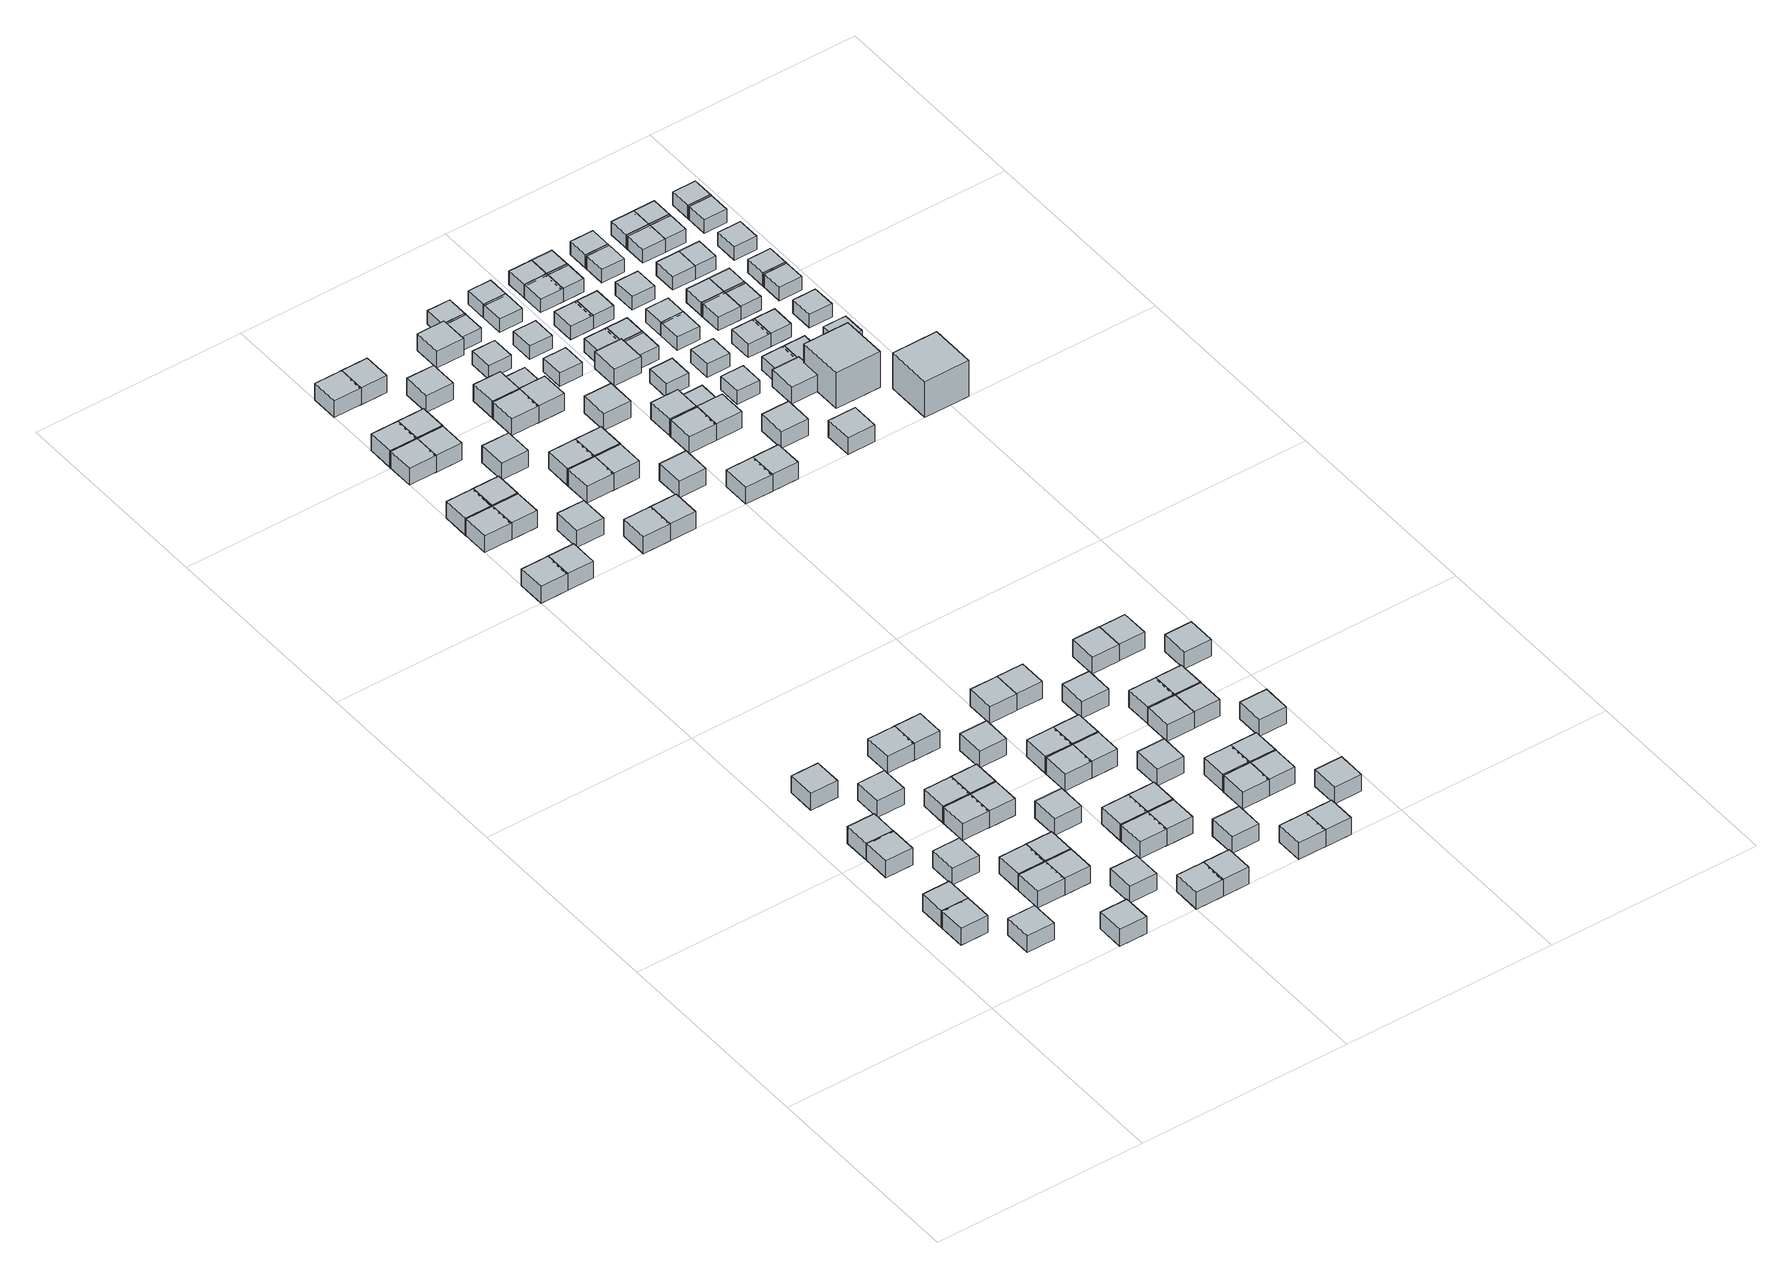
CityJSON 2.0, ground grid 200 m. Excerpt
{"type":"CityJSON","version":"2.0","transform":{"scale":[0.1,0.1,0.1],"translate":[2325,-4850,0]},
"CityObjects":{
"object1":{"type":"GenericCityObject","geometry":[{"type":"Solid","lod":"1","boundaries":[[[[0,1,2,3]],[[4,5,1,0]],[[5,6,2,1]],[[6,7,3,2]],[[7,4,0,3]],[[7,6,5,4]]]]}]},
"object2":{"type":"GenericCityObject","geometry":[{"type":"Solid","lod":"1","boundaries":[[[[8,9,10,11]],[[12,13,9,8]],[[13,14,10,9]],[[14,15,11,10]],[[15,12,8,11]],[[15,14,13,12]]]]}]},
"object3":{"type":"GenericCityObject","geometry":[{"type":"Solid","lod":"1","boundaries":[[[[16,17,18,19]],[[20,21,17,16]],[[21,22,18,17]],[[22,23,19,18]],[[23,20,16,19]],[[23,22,21,20]]]]}]},
"object4":{"type":"GenericCityObject","geometry":[{"type":"Solid","lod":"1","boundaries":[[[[24,25,26,27]],[[28,29,25,24]],[[29,30,26,25]],[[30,31,27,26]],[[31,28,24,27]],[[31,30,29,28]]]]}]},
"object5":{"type":"GenericCityObject","geometry":[{"type":"Solid","lod":"1","boundaries":[[[[32,33,34,35]],[[36,37,33,32]],[[37,38,34,33]],[[38,39,35,34]],[[39,36,32,35]],[[39,38,37,36]]]]}]},
"object6":{"type":"GenericCityObject","geometry":[{"type":"Solid","lod":"1","boundaries":[[[[40,41,42,43]],[[44,45,41,40]],[[45,46,42,41]],[[46,47,43,42]],[[47,44,40,43]],[[47,46,45,44]]]]}]},
"object7":{"type":"GenericCityObject","geometry":[{"type":"Solid","lod":"1","boundaries":[[[[48,49,50,51]],[[52,53,49,48]],[[53,54,50,49]],[[54,55,51,50]],[[55,52,48,51]],[[55,54,53,52]]]]}]},
"object8":{"type":"GenericCityObject","geometry":[{"type":"Solid","lod":"1","boundaries":[[[[56,57,58,59]],[[60,61,57,56]],[[61,62,58,57]],[[62,63,59,58]],[[63,60,56,59]],[[63,62,61,60]]]]}]},
"object9":{"type":"GenericCityObject","geometry":[{"type":"Solid","lod":"1","boundaries":[[[[64,65,66,67]],[[68,69,65,64]],[[69,70,66,65]],[[70,71,67,66]],[[71,68,64,67]],[[71,70,69,68]]]]}]},
"object10":{"type":"GenericCityObject","geometry":[{"type":"Solid","lod":"1","boundaries":[[[[72,73,74,75]],[[76,77,73,72]],[[77,78,74,73]],[[78,79,75,74]],[[79,76,72,75]],[[79,78,77,76]]]]}]},
"object11":{"type":"GenericCityObject","geometry":[{"type":"Solid","lod":"1","boundaries":[[[[80,81,82,83]],[[84,85,81,80]],[[85,86,82,81]],[[86,87,83,82]],[[87,84,80,83]],[[87,86,85,84]]]]}]},
"object12":{"type":"GenericCityObject","geometry":[{"type":"Solid","lod":"1","boundaries":[[[[88,89,90,91]],[[92,93,89,88]],[[93,94,90,89]],[[94,95,91,90]],[[95,92,88,91]],[[95,94,93,92]]]]}]},
"object13":{"type":"GenericCityObject","geometry":[{"type":"Solid","lod":"1","boundaries":[[[[96,97,98,99]],[[100,101,97,96]],[[101,102,98,97]],[[102,103,99,98]],[[103,100,96,99]],[[103,102,101,100]]]]}]},
"object14":{"type":"GenericCityObject","geometry":[{"type":"Solid","lod":"1","boundaries":[[[[104,105,106,107]],[[108,109,105,104]],[[109,110,106,105]],[[110,111,107,106]],[[111,108,104,107]],[[111,110,109,108]]]]}]},
"object15":{"type":"GenericCityObject","geometry":[{"type":"Solid","lod":"1","boundaries":[[[[112,113,114,115]],[[116,117,113,112]],[[117,118,114,113]],[[118,119,115,114]],[[119,116,112,115]],[[119,118,117,116]]]]}]},
"object16":{"type":"GenericCityObject","geometry":[{"type":"Solid","lod":"1","boundaries":[[[[120,121,122,123]],[[124,125,121,120]],[[125,126,122,121]],[[126,127,123,122]],[[127,124,120,123]],[[127,126,125,124]]]]}]},
"object17":{"type":"GenericCityObject","geometry":[{"type":"Solid","lod":"1","boundaries":[[[[128,129,130,131]],[[132,133,129,128]],[[133,134,130,129]],[[134,135,131,130]],[[135,132,128,131]],[[135,134,133,132]]]]}]},
"object18":{"type":"GenericCityObject","geometry":[{"type":"Solid","lod":"1","boundaries":[[[[136,137,138,139]],[[140,141,137,136]],[[141,142,138,137]],[[142,143,139,138]],[[143,140,136,139]],[[143,142,141,140]]]]}]},
"object19":{"type":"GenericCityObject","geometry":[{"type":"Solid","lod":"1","boundaries":[[[[144,145,146,147]],[[148,149,145,144]],[[149,150,146,145]],[[150,151,147,146]],[[151,148,144,147]],[[151,150,149,148]]]]}]},
"object20":{"type":"GenericCityObject","geometry":[{"type":"Solid","lod":"1","boundaries":[[[[152,153,154,155]],[[156,157,153,152]],[[157,158,154,153]],[[158,159,155,154]],[[159,156,152,155]],[[159,158,157,156]]]]}]},
"object21":{"type":"GenericCityObject","geometry":[{"type":"Solid","lod":"1","boundaries":[[[[160,161,162,163]],[[164,165,161,160]],[[165,166,162,161]],[[166,167,163,162]],[[167,164,160,163]],[[167,166,165,164]]]]}]},
"object22":{"type":"GenericCityObject","geometry":[{"type":"Solid","lod":"1","boundaries":[[[[168,169,170,171]],[[172,173,169,168]],[[173,174,170,169]],[[174,175,171,170]],[[175,172,168,171]],[[175,174,173,172]]]]}]},
"object23":{"type":"GenericCityObject","geometry":[{"type":"Solid","lod":"1","boundaries":[[[[176,177,178,179]],[[180,181,177,176]],[[181,182,178,177]],[[182,183,179,178]],[[183,180,176,179]],[[183,182,181,180]]]]}]},
"object24":{"type":"GenericCityObject","geometry":[{"type":"Solid","lod":"1","boundaries":[[[[184,185,186,187]],[[188,189,185,184]],[[189,190,186,185]],[[190,191,187,186]],[[191,188,184,187]],[[191,190,189,188]]]]}]},
"object25":{"type":"GenericCityObject","geometry":[{"type":"Solid","lod":"1","boundaries":[[[[192,193,194,195]],[[196,197,193,192]],[[197,198,194,193]],[[198,199,195,194]],[[199,196,192,195]],[[199,198,197,196]]]]}]},
"object26":{"type":"GenericCityObject","geometry":[{"type":"Solid","lod":"1","boundaries":[[[[200,201,202,203]],[[204,205,201,200]],[[205,206,202,201]],[[206,207,203,202]],[[207,204,200,203]],[[207,206,205,204]]]]}]},
"object27":{"type":"GenericCityObject","geometry":[{"type":"Solid","lod":"1","boundaries":[[[[208,209,210,211]],[[212,213,209,208]],[[213,214,210,209]],[[214,215,211,210]],[[215,212,208,211]],[[215,214,213,212]]]]}]},
"object28":{"type":"GenericCityObject","geometry":[{"type":"Solid","lod":"1","boundaries":[[[[216,217,218,219]],[[220,221,217,216]],[[221,222,218,217]],[[222,223,219,218]],[[223,220,216,219]],[[223,222,221,220]]]]}]},
"object29":{"type":"GenericCityObject","geometry":[{"type":"Solid","lod":"1","boundaries":[[[[224,225,226,227]],[[228,229,225,224]],[[229,230,226,225]],[[230,231,227,226]],[[231,228,224,227]],[[231,230,229,228]]]]}]},
"object30":{"type":"GenericCityObject","geometry":[{"type":"Solid","lod":"1","boundaries":[[[[232,233,234,235]],[[236,237,233,232]],[[237,238,234,233]],[[238,239,235,234]],[[239,236,232,235]],[[239,238,237,236]]]]}]},
"object31":{"type":"GenericCityObject","geometry":[{"type":"Solid","lod":"1","boundaries":[[[[240,241,242,243]],[[244,245,241,240]],[[245,246,242,241]],[[246,247,243,242]],[[247,244,240,243]],[[247,246,245,244]]]]}]},
"object32":{"type":"GenericCityObject","geometry":[{"type":"Solid","lod":"1","boundaries":[[[[248,249,250,251]],[[252,253,249,248]],[[253,254,250,249]],[[254,255,251,250]],[[255,252,248,251]],[[255,254,253,252]]]]}]},
"object33":{"type":"GenericCityObject","geometry":[{"type":"Solid","lod":"1","boundaries":[[[[256,257,258,259]],[[260,261,257,256]],[[261,262,258,257]],[[262,263,259,258]],[[263,260,256,259]],[[263,262,261,260]]]]}]},
"object34":{"type":"GenericCityObject","geometry":[{"type":"Solid","lod":"1","boundaries":[[[[264,265,266,267]],[[268,269,265,264]],[[269,270,266,265]],[[270,271,267,266]],[[271,268,264,267]],[[271,270,269,268]]]]}]},
"object35":{"type":"GenericCityObject","geometry":[{"type":"Solid","lod":"1","boundaries":[[[[272,273,274,275]],[[276,277,273,272]],[[277,278,274,273]],[[278,279,275,274]],[[279,276,272,275]],[[279,278,277,276]]]]}]},
"object36":{"type":"GenericCityObject","geometry":[{"type":"Solid","lod":"1","boundaries":[[[[280,281,282,283]],[[284,285,281,280]],[[285,286,282,281]],[[286,287,283,282]],[[287,284,280,283]],[[287,286,285,284]]]]}]},
"object37":{"type":"GenericCityObject","geometry":[{"type":"Solid","lod":"1","boundaries":[[[[288,289,290,291]],[[292,293,289,288]],[[293,294,290,289]],[[294,295,291,290]],[[295,292,288,291]],[[295,294,293,292]]]]}]},
"object38":{"type":"GenericCityObject","geometry":[{"type":"Solid","lod":"1","boundaries":[[[[296,297,298,299]],[[300,301,297,296]],[[301,302,298,297]],[[302,303,299,298]],[[303,300,296,299]],[[303,302,301,300]]]]}]},
"object39":{"type":"GenericCityObject","geometry":[{"type":"Solid","lod":"1","boundaries":[[[[304,305,306,307]],[[308,309,305,304]],[[309,310,306,305]],[[310,311,307,306]],[[311,308,304,307]],[[311,310,309,308]]]]}]},
"object40":{"type":"GenericCityObject","geometry":[{"type":"Solid","lod":"1","boundaries":[[[[312,313,314,315]],[[316,317,313,312]],[[317,318,314,313]],[[318,319,315,314]],[[319,316,312,315]],[[319,318,317,316]]]]}]},
"object41":{"type":"GenericCityObject","geometry":[{"type":"Solid","lod":"1","boundaries":[[[[320,321,322,323]],[[324,325,321,320]],[[325,326,322,321]],[[326,327,323,322]],[[327,324,320,323]],[[327,326,325,324]]]]}]},
"object42":{"type":"GenericCityObject","geometry":[{"type":"Solid","lod":"1","boundaries":[[[[328,329,330,331]],[[332,333,329,328]],[[333,334,330,329]],[[334,335,331,330]],[[335,332,328,331]],[[335,334,333,332]]]]}]},
"object43":{"type":"GenericCityObject","geometry":[{"type":"Solid","lod":"1","boundaries":[[[[336,337,338,339]],[[340,341,337,336]],[[341,342,338,337]],[[342,343,339,338]],[[343,340,336,339]],[[343,342,341,340]]]]}]},
"object44":{"type":"GenericCityObject","geometry":[{"type":"Solid","lod":"1","boundaries":[[[[344,345,346,347]],[[348,349,345,344]],[[349,350,346,345]],[[350,351,347,346]],[[351,348,344,347]],[[351,350,349,348]]]]}]},
"object45":{"type":"GenericCityObject","geometry":[{"type":"Solid","lod":"1","boundaries":[[[[352,353,354,355]],[[356,357,353,352]],[[357,358,354,353]],[[358,359,355,354]],[[359,356,352,355]],[[359,358,357,356]]]]}]},
"object46":{"type":"GenericCityObject","geometry":[{"type":"Solid","lod":"1","boundaries":[[[[360,361,362,363]],[[364,365,361,360]],[[365,366,362,361]],[[366,367,363,362]],[[367,364,360,363]],[[367,366,365,364]]]]}]},
"object47":{"type":"GenericCityObject","geometry":[{"type":"Solid","lod":"1","boundaries":[[[[368,369,370,371]],[[372,373,369,368]],[[373,374,370,369]],[[374,375,371,370]],[[375,372,368,371]],[[375,374,373,372]]]]}]},
"object48":{"type":"GenericCityObject","geometry":[{"type":"Solid","lod":"1","boundaries":[[[[376,377,378,379]],[[380,381,377,376]],[[381,382,378,377]],[[382,383,379,378]],[[383,380,376,379]],[[383,382,381,380]]]]}]},
"object49":{"type":"GenericCityObject","geometry":[{"type":"Solid","lod":"1","boundaries":[[[[384,385,386,387]],[[388,389,385,384]],[[389,390,386,385]],[[390,391,387,386]],[[391,388,384,387]],[[391,390,389,388]]]]}]},
"object50":{"type":"GenericCityObject","geometry":[{"type":"Solid","lod":"1","boundaries":[[[[392,393,394,395]],[[396,397,393,392]],[[397,398,394,393]],[[398,399,395,394]],[[399,396,392,395]],[[399,398,397,396]]]]}]},
"object51":{"type":"GenericCityObject","geometry":[{"type":"Solid","lod":"1","boundaries":[[[[400,401,402,403]],[[404,405,401,400]],[[405,406,402,401]],[[406,407,403,402]],[[407,404,400,403]],[[407,406,405,404]]]]}]},
"object52":{"type":"GenericCityObject","geometry":[{"type":"Solid","lod":"1","boundaries":[[[[408,409,410,411]],[[412,413,409,408]],[[413,414,410,409]],[[414,415,411,410]],[[415,412,408,411]],[[415,414,413,412]]]]}]},
"object53":{"type":"GenericCityObject","geometry":[{"type":"Solid","lod":"1","boundaries":[[[[416,417,418,419]],[[420,421,417,416]],[[421,422,418,417]],[[422,423,419,418]],[[423,420,416,419]],[[423,422,421,420]]]]}]},
"object54":{"type":"GenericCityObject","geometry":[{"type":"Solid","lod":"1","boundaries":[[[[424,425,426,427]],[[428,429,425,424]],[[429,430,426,425]],[[430,431,427,426]],[[431,428,424,427]],[[431,430,429,428]]]]}]},
"object55":{"type":"GenericCityObject","geometry":[{"type":"Solid","lod":"1","boundaries":[[[[432,433,434,435]],[[436,437,433,432]],[[437,438,434,433]],[[438,439,435,434]],[[439,436,432,435]],[[439,438,437,436]]]]}]},
"object56":{"type":"GenericCityObject","geometry":[{"type":"Solid","lod":"1","boundaries":[[[[440,441,442,443]],[[444,445,441,440]],[[445,446,442,441]],[[446,447,443,442]],[[447,444,440,443]],[[447,446,445,444]]]]}]},
"object57":{"type":"GenericCityObject","geometry":[{"type":"Solid","lod":"1","boundaries":[[[[448,449,450,451]],[[452,453,449,448]],[[453,454,450,449]],[[454,455,451,450]],[[455,452,448,451]],[[455,454,453,452]]]]}]},
"object58":{"type":"GenericCityObject","geometry":[{"type":"Solid","lod":"1","boundaries":[[[[456,457,458,459]],[[460,461,457,456]],[[461,462,458,457]],[[462,463,459,458]],[[463,460,456,459]],[[463,462,461,460]]]]}]},
"object59":{"type":"GenericCityObject","geometry":[{"type":"Solid","lod":"1","boundaries":[[[[464,465,466,467]],[[468,469,465,464]],[[469,470,466,465]],[[470,471,467,466]],[[471,468,464,467]],[[471,470,469,468]]]]}]},
"object60":{"type":"GenericCityObject","geometry":[{"type":"Solid","lod":"1","boundaries":[[[[472,473,474,475]],[[476,477,473,472]],[[477,478,474,473]],[[478,479,475,474]],[[479,476,472,475]],[[479,478,477,476]]]]}]},
"object61":{"type":"GenericCityObject","geometry":[{"type":"Solid","lod":"1","boundaries":[[[[480,481,482,483]],[[484,485,481,480]],[[485,486,482,481]],[[486,487,483,482]],[[487,484,480,483]],[[487,486,485,484]]]]}]},
"object62":{"type":"GenericCityObject","geometry":[{"type":"Solid","lod":"1","boundaries":[[[[488,489,490,491]],[[492,493,489,488]],[[493,494,490,489]],[[494,495,491,490]],[[495,492,488,491]],[[495,494,493,492]]]]}]},
"object63":{"type":"GenericCityObject","geometry":[{"type":"Solid","lod":"1","boundaries":[[[[496,497,498,499]],[[500,501,497,496]],[[501,502,498,497]],[[502,503,499,498]],[[503,500,496,499]],[[503,502,501,500]]]]}]},
"object64":{"type":"GenericCityObject","geometry":[{"type":"Solid","lod":"1","boundaries":[[[[504,505,506,507]],[[508,509,505,504]],[[509,510,506,505]],[[510,511,507,506]],[[511,508,504,507]],[[511,510,509,508]]]]}]},
"object65":{"type":"GenericCityObject","geometry":[{"type":"Solid","lod":"1","boundaries":[[[[512,513,514,515]],[[516,517,513,512]],[[517,518,514,513]],[[518,519,515,514]],[[519,516,512,515]],[[519,518,517,516]]]]}]},
"object66":{"type":"GenericCityObject","geometry":[{"type":"Solid","lod":"1","boundaries":[[[[520,521,522,523]],[[524,525,521,520]],[[525,526,522,521]],[[526,527,523,522]],[[527,524,520,523]],[[527,526,525,524]]]]}]},
"object67":{"type":"GenericCityObject","geometry":[{"type":"Solid","lod":"1","boundaries":[[[[528,529,530,531]],[[532,533,529,528]],[[533,534,530,529]],[[534,535,531,530]],[[535,532,528,531]],[[535,534,533,532]]]]}]},
"object68":{"type":"GenericCityObject","geometry":[{"type":"Solid","lod":"1","boundaries":[[[[536,537,538,539]],[[540,541,537,536]],[[541,542,538,537]],[[542,543,539,538]],[[543,540,536,539]],[[543,542,541,540]]]]}]},
"object69":{"type":"GenericCityObject","geometry":[{"type":"Solid","lod":"1","boundaries":[[[[544,545,546,547]],[[548,549,545,544]],[[549,550,546,545]],[[550,551,547,546]],[[551,548,544,547]],[[551,550,549,548]]]]}]},
"object70":{"type":"GenericCityObject","geometry":[{"type":"Solid","lod":"1","boundaries":[[[[552,553,554,555]],[[556,557,553,552]],[[557,558,554,553]],[[558,559,555,554]],[[559,556,552,555]],[[559,558,557,556]]]]}]},
"object71":{"type":"GenericCityObject","geometry":[{"type":"Solid","lod":"1","boundaries":[[[[560,561,562,563]],[[564,565,561,560]],[[565,566,562,561]],[[566,567,563,562]],[[567,564,560,563]],[[567,566,565,564]]]]}]},
"object72":{"type":"GenericCityObject","geometry":[{"type":"Solid","lod":"1","boundaries":[[[[568,569,570,571]],[[572,573,569,568]],[[573,574,570,569]],[[574,575,571,570]],[[575,572,568,571]],[[575,574,573,572]]]]}]},
"object73":{"type":"GenericCityObject","geometry":[{"type":"Solid","lod":"1","boundaries":[[[[576,577,578,579]],[[580,581,577,576]],[[581,582,578,577]],[[582,583,579,578]],[[583,580,576,579]],[[583,582,581,580]]]]}]},
"object74":{"type":"GenericCityObject","geometry":[{"type":"Solid","lod":"1","boundaries":[[[[584,585,586,587]],[[588,589,585,584]],[[589,590,586,585]],[[590,591,587,586]],[[591,588,584,587]],[[591,590,589,588]]]]}]},
"object75":{"type":"GenericCityObject","geometry":[{"type":"Solid","lod":"1","boundaries":[[[[592,593,594,595]],[[596,597,593,592]],[[597,598,594,593]],[[598,599,595,594]],[[599,596,592,595]],[[599,598,597,596]]]]}]},
"object76":{"type":"GenericCityObject","geometry":[{"type":"Solid","lod":"1","boundaries":[[[[600,601,602,603]],[[604,605,601,600]],[[605,606,602,601]],[[606,607,603,602]],[[607,604,600,603]],[[607,606,605,604]]]]}]},
"object77":{"type":"GenericCityObject","geometry":[{"type":"Solid","lod":"1","boundaries":[[[[608,609,610,611]],[[612,613,609,608]],[[613,614,610,609]],[[614,615,611,610]],[[615,612,608,611]],[[615,614,613,612]]]]}]},
"object78":{"type":"GenericCityObject","geometry":[{"type":"Solid","lod":"1","boundaries":[[[[616,617,618,619]],[[620,621,617,616]],[[621,622,618,617]],[[622,623,619,618]],[[623,620,616,619]],[[623,622,621,620]]]]}]},
"object79":{"type":"GenericCityObject","geometry":[{"type":"Solid","lod":"1","boundaries":[[[[624,625,626,627]],[[628,629,625,624]],[[629,630,626,625]],[[630,631,627,626]],[[631,628,624,627]],[[631,630,629,628]]]]}]},
"object80":{"type":"GenericCityObject","geometry":[{"type":"Solid","lod":"1","boundaries":[[[[632,633,634,635]],[[636,637,633,632]],[[637,638,634,633]],[[638,639,635,634]],[[639,636,632,635]],[[639,638,637,636]]]]}]},
"object81":{"type":"GenericCityObject","geometry":[{"type":"Solid","lod":"1","boundaries":[[[[640,641,642,643]],[[644,645,641,640]],[[645,646,642,641]],[[646,647,643,642]],[[647,644,640,643]],[[647,646,645,644]]]]}]},
"object82":{"type":"GenericCityObject","geometry":[{"type":"Solid","lod":"1","boundaries":[[[[648,649,650,651]],[[652,653,649,648]],[[653,654,650,649]],[[654,655,651,650]],[[655,652,648,651]],[[655,654,653,652]]]]}]},
"object83":{"type":"GenericCityObject","geometry":[{"type":"Solid","lod":"1","boundaries":[[[[656,657,658,659]],[[660,661,657,656]],[[661,662,658,657]],[[662,663,659,658]],[[663,660,656,659]],[[663,662,661,660]]]]}]},
"object84":{"type":"GenericCityObject","geometry":[{"type":"Solid","lod":"1","boundaries":[[[[664,665,666,667]],[[668,669,665,664]],[[669,670,666,665]],[[670,671,667,666]],[[671,668,664,667]],[[671,670,669,668]]]]}]},
"object85":{"type":"GenericCityObject","geometry":[{"type":"Solid","lod":"1","boundaries":[[[[672,673,674,675]],[[676,677,673,672]],[[677,678,674,673]],[[678,679,675,674]],[[679,676,672,675]],[[679,678,677,676]]]]}]},
"object86":{"type":"GenericCityObject","geometry":[{"type":"Solid","lod":"1","boundaries":[[[[680,681,682,683]],[[684,685,681,680]],[[685,686,682,681]],[[686,687,683,682]],[[687,684,680,683]],[[687,686,685,684]]]]}]},
"object87":{"type":"GenericCityObject","geometry":[{"type":"Solid","lod":"1","boundaries":[[[[688,689,690,691]],[[692,693,689,688]],[[693,694,690,689]],[[694,695,691,690]],[[695,692,688,691]],[[695,694,693,692]]]]}]},
"object88":{"type":"GenericCityObject","geometry":[{"type":"Solid","lod":"1","boundaries":[[[[696,697,698,699]],[[700,701,697,696]],[[701,702,698,697]],[[702,703,699,698]],[[703,700,696,699]],[[703,702,701,700]]]]}]},
"object89":{"type":"GenericCityObject","geometry":[{"type":"Solid","lod":"1","boundaries":[[[[704,705,706,707]],[[708,709,705,704]],[[709,710,706,705]],[[710,711,707,706]],[[711,708,704,707]],[[711,710,709,708]]]]}]},
"object90":{"type":"GenericCityObject","geometry":[{"type":"Solid","lod":"1","boundaries":[[[[712,713,714,715]],[[716,717,713,712]],[[717,718,714,713]],[[718,719,715,714]],[[719,716,712,715]],[[719,718,717,716]]]]}]},
"object91":{"type":"GenericCityObject","geometry":[{"type":"Solid","lod":"1","boundaries":[[[[720,721,722,723]],[[724,725,721,720]],[[725,726,722,721]],[[726,727,723,722]],[[727,724,720,723]],[[727,726,725,724]]]]}]},
"object92":{"type":"GenericCityObject","geometry":[{"type":"Solid","lod":"1","boundaries":[[[[728,729,730,731]],[[732,733,729,728]],[[733,734,730,729]],[[734,735,731,730]],[[735,732,728,731]],[[735,734,733,732]]]]}]},
"object93":{"type":"GenericCityObject","geometry":[{"type":"Solid","lod":"1","boundaries":[[[[736,737,738,739]],[[740,741,737,736]],[[741,742,738,737]],[[742,743,739,738]],[[743,740,736,739]],[[743,742,741,740]]]]}]},
"object94":{"type":"GenericCityObject","geometry":[{"type":"Solid","lod":"1","boundaries":[[[[744,745,746,747]],[[748,749,745,744]],[[749,750,746,745]],[[750,751,747,746]],[[751,748,744,747]],[[751,750,749,748]]]]}]},
"object95":{"type":"GenericCityObject","geometry":[{"type":"Solid","lod":"1","boundaries":[[[[752,753,754,755]],[[756,757,753,752]],[[757,758,754,753]],[[758,759,755,754]],[[759,756,752,755]],[[759,758,757,756]]]]}]},
"object96":{"type":"GenericCityObject","geometry":[{"type":"Solid","lod":"1","boundaries":[[[[760,761,762,763]],[[764,765,761,760]],[[765,766,762,761]],[[766,767,763,762]],[[767,764,760,763]],[[767,766,765,764]]]]}]},
"object97":{"type":"GenericCityObject","geometry":[{"type":"Solid","lod":"1","boundaries":[[[[768,769,770,771]],[[772,773,769,768]],[[773,774,770,769]],[[774,775,771,770]],[[775,772,768,771]],[[775,774,773,772]]]]}]},
"object98":{"type":"GenericCityObject","geometry":[{"type":"Solid","lod":"1","boundaries":[[[[776,777,778,779]],[[780,781,777,776]],[[781,782,778,777]],[[782,783,779,778]],[[783,780,776,779]],[[783,782,781,780]]]]}]},
"object99":{"type":"GenericCityObject","geometry":[{"type":"Solid","lod":"1","boundaries":[[[[784,785,786,787]],[[788,789,785,784]],[[789,790,786,785]],[[790,791,787,786]],[[791,788,784,787]],[[791,790,789,788]]]]}]},
"object100":{"type":"GenericCityObject","geometry":[{"type":"Solid","lod":"1","boundaries":[[[[792,793,794,795]],[[796,797,793,792]],[[797,798,794,793]],[[798,799,795,794]],[[799,796,792,795]],[[799,798,797,796]]]]}]},
"object101":{"type":"GenericCityObject","geometry":[{"type":"Solid","lod":"1","boundaries":[[[[800,801,802,803]],[[804,805,801,800]],[[805,806,802,801]],[[806,807,803,802]],[[807,804,800,803]],[[807,806,805,804]]]]}]},
"object102":{"type":"GenericCityObject","geometry":[{"type":"Solid","lod":"1","boundaries":[[[[808,809,810,811]],[[812,813,809,808]],[[813,814,810,809]],[[814,815,811,810]],[[815,812,808,811]],[[815,814,813,812]]]]}]},
"object103":{"type":"GenericCityObject","geometry":[{"type":"Solid","lod":"1","boundaries":[[[[816,817,818,819]],[[820,821,817,816]],[[821,822,818,817]],[[822,823,819,818]],[[823,820,816,819]],[[823,822,821,820]]]]}]},
"object104":{"type":"GenericCityObject","geometry":[{"type":"Solid","lod":"1","boundaries":[[[[824,825,826,827]],[[828,829,825,824]],[[829,830,826,825]],[[830,831,827,826]],[[831,828,824,827]],[[831,830,829,828]]]]}]},
"object105":{"type":"GenericCityObject","geometry":[{"type":"Solid","lod":"1","boundaries":[[[[832,833,834,835]],[[836,837,833,832]],[[837,838,834,833]],[[838,839,835,834]],[[839,836,832,835]],[[839,838,837,836]]]]}]},
"object106":{"type":"GenericCityObject","geometry":[{"type":"Solid","lod":"1","boundaries":[[[[840,841,842,843]],[[844,845,841,840]],[[845,846,842,841]],[[846,847,843,842]],[[847,844,840,843]],[[847,846,845,844]]]]}]},
"object107":{"type":"GenericCityObject","geometry":[{"type":"Solid","lod":"1","boundaries":[[[[848,849,850,851]],[[852,853,849,848]],[[853,854,850,849]],[[854,855,851,850]],[[855,852,848,851]],[[855,854,853,852]]]]}]},
"object108":{"type":"GenericCityObject","geometry":[{"type":"Solid","lod":"1","boundaries":[[[[856,857,858,859]],[[860,861,857,856]],[[861,862,858,857]],[[862,863,859,858]],[[863,860,856,859]],[[863,862,861,860]]]]}]},
"object109":{"type":"GenericCityObject","geometry":[{"type":"Solid","lod":"1","boundaries":[[[[864,865,866,867]],[[868,869,865,864]],[[869,870,866,865]],[[870,871,867,866]],[[871,868,864,867]],[[871,870,869,868]]]]}]},
"object110":{"type":"GenericCityObject","geometry":[{"type":"Solid","lod":"1","boundaries":[[[[872,873,874,875]],[[876,877,873,872]],[[877,878,874,873]],[[878,879,875,874]],[[879,876,872,875]],[[879,878,877,876]]]]}]},
"object111":{"type":"GenericCityObject","geometry":[{"type":"Solid","lod":"1","boundaries":[[[[880,881,882,883]],[[884,885,881,880]],[[885,886,882,881]],[[886,887,883,882]],[[887,884,880,883]],[[887,886,885,884]]]]}]},
"object112":{"type":"GenericCityObject","geometry":[{"type":"Solid","lod":"1","boundaries":[[[[888,889,890,891]],[[892,893,889,888]],[[893,894,890,889]],[[894,895,891,890]],[[895,892,888,891]],[[895,894,893,892]]]]}]},
"object113":{"type":"GenericCityObject","geometry":[{"type":"Solid","lod":"1","boundaries":[[[[896,897,898,899]],[[900,901,897,896]],[[901,902,898,897]],[[902,903,899,898]],[[903,900,896,899]],[[903,902,901,900]]]]}]},
"object114":{"type":"GenericCityObject","geometry":[{"type":"Solid","lod":"1","boundaries":[[[[904,905,906,907]],[[908,909,905,904]],[[909,910,906,905]],[[910,911,907,906]],[[911,908,904,907]],[[911,910,909,908]]]]}]},
"object115":{"type":"GenericCityObject","geometry":[{"type":"Solid","lod":"1","boundaries":[[[[912,913,914,915]],[[916,917,913,912]],[[917,918,914,913]],[[918,919,915,914]],[[919,916,912,915]],[[919,918,917,916]]]]}]},
"object116":{"type":"GenericCityObject","geometry":[{"type":"Solid","lod":"1","boundaries":[[[[920,921,922,923]],[[924,925,921,920]],[[925,926,922,921]],[[926,927,923,922]],[[927,924,920,923]],[[927,926,925,924]]]]}]},
"object117":{"type":"GenericCityObject","geometry":[{"type":"Solid","lod":"1","boundaries":[[[[928,929,930,931]],[[932,933,929,928]],[[933,934,930,929]],[[934,935,931,930]],[[935,932,928,931]],[[935,934,933,932]]]]}]},
"object118":{"type":"GenericCityObject","geometry":[{"type":"Solid","lod":"1","boundaries":[[[[936,937,938,939]],[[940,941,937,936]],[[941,942,938,937]],[[942,943,939,938]],[[943,940,936,939]],[[943,942,941,940]]]]}]},
"object119":{"type":"GenericCityObject","geometry":[{"type":"Solid","lod":"1","boundaries":[[[[944,945,946,947]],[[948,949,945,944]],[[949,950,946,945]],[[950,951,947,946]],[[951,948,944,947]],[[951,950,949,948]]]]}]},
"object120":{"type":"GenericCityObject","geometry":[{"type":"Solid","lod":"1","boundaries":[[[[952,953,954,955]],[[956,957,953,952]],[[957,958,954,953]],[[958,959,955,954]],[[959,956,952,955]],[[959,958,957,956]]]]}]},
"object121":{"type":"GenericCityObject","geometry":[{"type":"Solid","lod":"1","boundaries":[[[[960,961,962,963]],[[964,965,961,960]],[[965,966,962,961]],[[966,967,963,962]],[[967,964,960,963]],[[967,966,965,964]]]]}]},
"object122":{"type":"GenericCityObject","geometry":[{"type":"Solid","lod":"1","boundaries":[[[[968,969,970,971]],[[972,973,969,968]],[[973,974,970,969]],[[974,975,971,970]],[[975,972,968,971]],[[975,974,973,972]]]]}]},
"object123":{"type":"GenericCityObject","geometry":[{"type":"Solid","lod":"1","boundaries":[[[[976,977,978,979]],[[980,981,977,976]],[[981,982,978,977]],[[982,983,979,978]],[[983,980,976,979]],[[983,982,981,980]]]]}]},
"object124":{"type":"GenericCityObject","geometry":[{"type":"Solid","lod":"1","boundaries":[[[[984,985,986,987]],[[988,989,985,984]],[[989,990,986,985]],[[990,991,987,986]],[[991,988,984,987]],[[991,990,989,988]]]]}]},
"object125":{"type":"GenericCityObject","geometry":[{"type":"Solid","lod":"1","boundaries":[[[[992,993,994,995]],[[996,997,993,992]],[[997,998,994,993]],[[998,999,995,994]],[[999,996,992,995]],[[999,998,997,996]]]]}]},
"object126":{"type":"GenericCityObject","geometry":[{"type":"Solid","lod":"1","boundaries":[[[[1000,1001,1002,1003]],[[1004,1005,1001,1000]],[[1005,1006,1002,1001]],[[1006,1007,1003,1002]],[[1007,1004,1000,1003]],[[1007,1006,1005,1004]]]]}]},
"object127":{"type":"GenericCityObject","geometry":[{"type":"Solid","lod":"1","boundaries":[[[[1008,1009,1010,1011]],[[1012,1013,1009,1008]],[[1013,1014,1010,1009]],[[1014,1015,1011,1010]],[[1015,1012,1008,1011]],[[1015,1014,1013,1012]]]]}]},
"object128":{"type":"GenericCityObject","geometry":[{"type":"Solid","lod":"1","boundaries":[[[[1016,1017,1018,1019]],[[1020,1021,1017,1016]],[[1021,1022,1018,1017]],[[1022,1023,1019,1018]],[[1023,1020,1016,1019]],[[1023,1022,1021,1020]]]]}]},
"object129":{"type":"GenericCityObject","geometry":[{"type":"Solid","lod":"1","boundaries":[[[[1024,1025,1026,1027]],[[1028,1029,1025,1024]],[[1029,1030,1026,1025]],[[1030,1031,1027,1026]],[[1031,1028,1024,1027]],[[1031,1030,1029,1028]]]]}]},
"object130":{"type":"GenericCityObject","geometry":[{"type":"Solid","lod":"1","boundaries":[[[[1032,1033,1034,1035]],[[1036,1037,1033,1032]],[[1037,1038,1034,1033]],[[1038,1039,1035,1034]],[[1039,1036,1032,1035]],[[1039,1038,1037,1036]]]]}]},
"object131":{"type":"GenericCityObject","geometry":[{"type":"Solid","lod":"1","boundaries":[[[[1040,1041,1042,1043]],[[1044,1045,1041,1040]],[[1045,1046,1042,1041]],[[1046,1047,1043,1042]],[[1047,1044,1040,1043]],[[1047,1046,1045,1044]]]]}]},
"object132":{"type":"GenericCityObject","geometry":[{"type":"Solid","lod":"1","boundaries":[[[[1048,1049,1050,1051]],[[1052,1053,1049,1048]],[[1053,1054,1050,1049]],[[1054,1055,1051,1050]],[[1055,1052,1048,1051]],[[1055,1054,1053,1052]]]]}]},
"object133":{"type":"GenericCityObject","geometry":[{"type":"Solid","lod":"1","boundaries":[[[[1056,1057,1058,1059]],[[1060,1061,1057,1056]],[[1061,1062,1058,1057]],[[1062,1063,1059,1058]],[[1063,1060,1056,1059]],[[1063,1062,1061,1060]]]]}]},
"object134":{"type":"GenericCityObject","geometry":[{"type":"Solid","lod":"1","boundaries":[[[[1064,1065,1066,1067]],[[1068,1069,1065,1064]],[[1069,1070,1066,1065]],[[1070,1071,1067,1066]],[[1071,1068,1064,1067]],[[1071,1070,1069,1068]]]]}]},
"object135":{"type":"GenericCityObject","geometry":[{"type":"Solid","lod":"1","boundaries":[[[[1072,1073,1074,1075]],[[1076,1077,1073,1072]],[[1077,1078,1074,1073]],[[1078,1079,1075,1074]],[[1079,1076,1072,1075]],[[1079,1078,1077,1076]]]]}]},
"object136":{"type":"GenericCityObject","geometry":[{"type":"Solid","lod":"1","boundaries":[[[[1080,1081,1082,1083]],[[1084,1085,1081,1080]],[[1085,1086,1082,1081]],[[1086,1087,1083,1082]],[[1087,1084,1080,1083]],[[1087,1086,1085,1084]]]]}]},
"object137":{"type":"GenericCityObject","geometry":[{"type":"Solid","lod":"1","boundaries":[[[[1088,1089,1090,1091]],[[1092,1093,1089,1088]],[[1093,1094,1090,1089]],[[1094,1095,1091,1090]],[[1095,1092,1088,1091]],[[1095,1094,1093,1092]]]]}]}
},
"vertices":[
[250,750,0],[512,750,0],[512,1012,0],[250,1012,0],[250,750,175],[512,750,175],[512,1012,175],[250,1012,175],
[250,1000,0],[512,1000,0],[512,1262,0],[250,1262,0],[250,1000,175],[512,1000,175],[512,1262,175],[250,1262,175],
[620,370,0],[882,370,0],[882,632,0],[620,632,0],[620,370,175],[882,370,175],[882,632,175],[620,632,175],
[250,1750,0],[512,1750,0],[512,2012,0],[250,2012,0],[250,1750,175],[512,1750,175],[512,2012,175],[250,2012,175],
[250,2000,0],[512,2000,0],[512,2262,0],[250,2262,0],[250,2000,175],[512,2000,175],[512,2262,175],[250,2262,175],
[620,1370,0],[882,1370,0],[882,1632,0],[620,1632,0],[620,1370,175],[882,1370,175],[882,1632,175],[620,1632,175],
[250,2750,0],[512,2750,0],[512,3012,0],[250,3012,0],[250,2750,175],[512,2750,175],[512,3012,175],[250,3012,175],
[1000,750,0],[1262,750,0],[1262,1012,0],[1000,1012,0],[1000,750,175],[1262,750,175],[1262,1012,175],[1000,1012,175],
[1250,0,0],[1512,0,0],[1512,262,0],[1250,262,0],[1250,0,175],[1512,0,175],[1512,262,175],[1250,262,175],
[1000,1000,0],[1262,1000,0],[1262,1262,0],[1000,1262,0],[1000,1000,175],[1262,1000,175],[1262,1262,175],[1000,1262,175],
[620,2370,0],[882,2370,0],[882,2632,0],[620,2632,0],[620,2370,175],[882,2370,175],[882,2632,175],[620,2632,175],
[1250,750,0],[1512,750,0],[1512,1012,0],[1250,1012,0],[1250,750,175],[1512,750,175],[1512,1012,175],[1250,1012,175],
[1000,1750,0],[1262,1750,0],[1262,2012,0],[1000,2012,0],[1000,1750,175],[1262,1750,175],[1262,2012,175],[1000,2012,175],
[1250,1000,0],[1512,1000,0],[1512,1262,0],[1250,1262,0],[1250,1000,175],[1512,1000,175],[1512,1262,175],[1250,1262,175],
[1000,2000,0],[1262,2000,0],[1262,2262,0],[1000,2262,0],[1000,2000,175],[1262,2000,175],[1262,2262,175],[1000,2262,175],
[1620,370,0],[1882,370,0],[1882,632,0],[1620,632,0],[1620,370,175],[1882,370,175],[1882,632,175],[1620,632,175],
[1250,1750,0],[1512,1750,0],[1512,2012,0],[1250,2012,0],[1250,1750,175],[1512,1750,175],[1512,2012,175],[1250,2012,175],
[0,6000,0],[262,6000,0],[262,6262,0],[0,6262,0],[0,6000,175],[262,6000,175],[262,6262,175],[0,6262,175],
[1000,2750,0],[1262,2750,0],[1262,3012,0],[1000,3012,0],[1000,2750,175],[1262,2750,175],[1262,3012,175],[1000,3012,175],
[1250,2000,0],[1512,2000,0],[1512,2262,0],[1250,2262,0],[1250,2000,175],[1512,2000,175],[1512,2262,175],[1250,2262,175],
[2000,0,0],[2262,0,0],[2262,262,0],[2000,262,0],[2000,0,175],[2262,0,175],[2262,262,175],[2000,262,175],
[0,6750,0],[262,6750,0],[262,7012,0],[0,7012,0],[0,6750,175],[262,6750,175],[262,7012,175],[0,7012,175],
[1620,1370,0],[1882,1370,0],[1882,1632,0],[1620,1632,0],[1620,1370,175],[1882,1370,175],[1882,1632,175],[1620,1632,175],
[250,6000,0],[512,6000,0],[512,6262,0],[250,6262,0],[250,6000,175],[512,6000,175],[512,6262,175],[250,6262,175],
[1250,2750,0],[1512,2750,0],[1512,3012,0],[1250,3012,0],[1250,2750,175],[1512,2750,175],[1512,3012,175],[1250,3012,175],
[0,7000,0],[262,7000,0],[262,7262,0],[0,7262,0],[0,7000,175],[262,7000,175],[262,7262,175],[0,7262,175],
[2000,750,0],[2262,750,0],[2262,1012,0],[2000,1012,0],[2000,750,175],[2262,750,175],[2262,1012,175],[2000,1012,175],
[2250,0,0],[2512,0,0],[2512,262,0],[2250,262,0],[2250,0,175],[2512,0,175],[2512,262,175],[2250,262,175],
[250,6750,0],[512,6750,0],[512,7012,0],[250,7012,0],[250,6750,175],[512,6750,175],[512,7012,175],[250,7012,175],
[2000,1000,0],[2262,1000,0],[2262,1262,0],[2000,1262,0],[2000,1000,175],[2262,1000,175],[2262,1262,175],[2000,1262,175],
[0,7750,0],[262,7750,0],[262,8012,0],[0,8012,0],[0,7750,175],[262,7750,175],[262,8012,175],[0,8012,175],
[1620,2370,0],[1882,2370,0],[1882,2632,0],[1620,2632,0],[1620,2370,175],[1882,2370,175],[1882,2632,175],[1620,2632,175],
[250,7000,0],[512,7000,0],[512,7262,0],[250,7262,0],[250,7000,175],[512,7000,175],[512,7262,175],[250,7262,175],
[0,8000,0],[262,8000,0],[262,8262,0],[0,8262,0],[0,8000,175],[262,8000,175],[262,8262,175],[0,8262,175],
[2250,750,0],[2512,750,0],[2512,1012,0],[2250,1012,0],[2250,750,175],[2512,750,175],[2512,1012,175],[2250,1012,175],
[2000,1750,0],[2262,1750,0],[2262,2012,0],[2000,2012,0],[2000,1750,175],[2262,1750,175],[2262,2012,175],[2000,2012,175],
[620,6370,0],[882,6370,0],[882,6632,0],[620,6632,0],[620,6370,175],[882,6370,175],[882,6632,175],[620,6632,175],
[2250,1000,0],[2512,1000,0],[2512,1262,0],[2250,1262,0],[2250,1000,175],[2512,1000,175],[2512,1262,175],[2250,1262,175],
[250,7750,0],[512,7750,0],[512,8012,0],[250,8012,0],[250,7750,175],[512,7750,175],[512,8012,175],[250,8012,175],
[2000,2000,0],[2262,2000,0],[2262,2262,0],[2000,2262,0],[2000,2000,175],[2262,2000,175],[2262,2262,175],[2000,2262,175],
[0,8750,0],[262,8750,0],[262,9012,0],[0,9012,0],[0,8750,175],[262,8750,175],[262,9012,175],[0,9012,175],
[250,8000,0],[512,8000,0],[512,8262,0],[250,8262,0],[250,8000,175],[512,8000,175],[512,8262,175],[250,8262,175],
[2620,370,0],[2882,370,0],[2882,632,0],[2620,632,0],[2620,370,175],[2882,370,175],[2882,632,175],[2620,632,175],
[2250,1750,0],[2512,1750,0],[2512,2012,0],[2250,2012,0],[2250,1750,175],[2512,1750,175],[2512,2012,175],[2250,2012,175],
[1000,6000,0],[1262,6000,0],[1262,6262,0],[1000,6262,0],[1000,6000,175],[1262,6000,175],[1262,6262,175],[1000,6262,175],
[2000,2750,0],[2262,2750,0],[2262,3012,0],[2000,3012,0],[2000,2750,175],[2262,2750,175],[2262,3012,175],[2000,3012,175],
[620,7370,0],[882,7370,0],[882,7632,0],[620,7632,0],[620,7370,175],[882,7370,175],[882,7632,175],[620,7632,175],
[2250,2000,0],[2512,2000,0],[2512,2262,0],[2250,2262,0],[2250,2000,175],[2512,2000,175],[2512,2262,175],[2250,2262,175],
[250,8750,0],[512,8750,0],[512,9012,0],[250,9012,0],[250,8750,175],[512,8750,175],[512,9012,175],[250,9012,175],
[3000,0,0],[3262,0,0],[3262,262,0],[3000,262,0],[3000,0,175],[3262,0,175],[3262,262,175],[3000,262,175],
[1000,6750,0],[1262,6750,0],[1262,7012,0],[1000,7012,0],[1000,6750,175],[1262,6750,175],[1262,7012,175],[1000,7012,175],
[2620,1370,0],[2882,1370,0],[2882,1632,0],[2620,1632,0],[2620,1370,175],[2882,1370,175],[2882,1632,175],[2620,1632,175],
[1250,6000,0],[1512,6000,0],[1512,6262,0],[1250,6262,0],[1250,6000,175],[1512,6000,175],[1512,6262,175],[1250,6262,175],
[2250,2750,0],[2512,2750,0],[2512,3012,0],[2250,3012,0],[2250,2750,175],[2512,2750,175],[2512,3012,175],[2250,3012,175],
[1000,7000,0],[1262,7000,0],[1262,7262,0],[1000,7262,0],[1000,7000,175],[1262,7000,175],[1262,7262,175],[1000,7262,175],
[620,8370,0],[882,8370,0],[882,8632,0],[620,8632,0],[620,8370,175],[882,8370,175],[882,8632,175],[620,8632,175],
[3000,750,0],[3262,750,0],[3262,1012,0],[3000,1012,0],[3000,750,175],[3262,750,175],[3262,1012,175],[3000,1012,175],
[3250,0,0],[3512,0,0],[3512,262,0],[3250,262,0],[3250,0,175],[3512,0,175],[3512,262,175],[3250,262,175],
[1250,6750,0],[1512,6750,0],[1512,7012,0],[1250,7012,0],[1250,6750,175],[1512,6750,175],[1512,7012,175],[1250,7012,175],
[3000,1000,0],[3262,1000,0],[3262,1262,0],[3000,1262,0],[3000,1000,175],[3262,1000,175],[3262,1262,175],[3000,1262,175],
[1000,7750,0],[1262,7750,0],[1262,8012,0],[1000,8012,0],[1000,7750,175],[1262,7750,175],[1262,8012,175],[1000,8012,175],
[2620,2370,0],[2882,2370,0],[2882,2632,0],[2620,2632,0],[2620,2370,175],[2882,2370,175],[2882,2632,175],[2620,2632,175],
[1250,7000,0],[1512,7000,0],[1512,7262,0],[1250,7262,0],[1250,7000,175],[1512,7000,175],[1512,7262,175],[1250,7262,175],
[1000,8000,0],[1262,8000,0],[1262,8262,0],[1000,8262,0],[1000,8000,175],[1262,8000,175],[1262,8262,175],[1000,8262,175],
[3250,750,0],[3512,750,0],[3512,1012,0],[3250,1012,0],[3250,750,175],[3512,750,175],[3512,1012,175],[3250,1012,175],
[3000,1750,0],[3262,1750,0],[3262,2012,0],[3000,2012,0],[3000,1750,175],[3262,1750,175],[3262,2012,175],[3000,2012,175],
[1620,6370,0],[1882,6370,0],[1882,6632,0],[1620,6632,0],[1620,6370,175],[1882,6370,175],[1882,6632,175],[1620,6632,175],
[3250,1000,0],[3512,1000,0],[3512,1262,0],[3250,1262,0],[3250,1000,175],[3512,1000,175],[3512,1262,175],[3250,1262,175],
[1250,7750,0],[1512,7750,0],[1512,8012,0],[1250,8012,0],[1250,7750,175],[1512,7750,175],[1512,8012,175],[1250,8012,175],
[3000,2000,0],[3262,2000,0],[3262,2262,0],[3000,2262,0],[3000,2000,175],[3262,2000,175],[3262,2262,175],[3000,2262,175],
[1250,8000,0],[1470,8000,0],[1470,8220,0],[1250,8220,0],[1250,8000,140],[1470,8000,140],[1470,8220,140],[1250,8220,140],
[1000,8750,0],[1262,8750,0],[1262,9012,0],[1000,9012,0],[1000,8750,175],[1262,8750,175],[1262,9012,175],[1000,9012,175],
[3620,370,0],[3882,370,0],[3882,632,0],[3620,632,0],[3620,370,175],[3882,370,175],[3882,632,175],[3620,632,175],
[1250,8400,0],[1470,8400,0],[1470,8620,0],[1250,8620,0],[1250,8400,140],[1470,8400,140],[1470,8620,140],[1250,8620,140],
[3250,1750,0],[3512,1750,0],[3512,2012,0],[3250,2012,0],[3250,1750,175],[3512,1750,175],[3512,2012,175],[3250,2012,175],
[2000,6000,0],[2262,6000,0],[2262,6262,0],[2000,6262,0],[2000,6000,175],[2262,6000,175],[2262,6262,175],[2000,6262,175],
[3000,2750,0],[3262,2750,0],[3262,3012,0],[3000,3012,0],[3000,2750,175],[3262,2750,175],[3262,3012,175],[3000,3012,175],
[1620,7370,0],[1882,7370,0],[1882,7632,0],[1620,7632,0],[1620,7370,175],[1882,7370,175],[1882,7632,175],[1620,7632,175],
[3250,2000,0],[3512,2000,0],[3512,2262,0],[3250,2262,0],[3250,2000,175],[3512,2000,175],[3512,2262,175],[3250,2262,175],
[1250,8800,0],[1470,8800,0],[1470,9020,0],[1250,9020,0],[1250,8800,140],[1470,8800,140],[1470,9020,140],[1250,9020,140],
[1250,9000,0],[1470,9000,0],[1470,9220,0],[1250,9220,0],[1250,9000,140],[1470,9000,140],[1470,9220,140],[1250,9220,140],
[1650,8000,0],[1870,8000,0],[1870,8220,0],[1650,8220,0],[1650,8000,140],[1870,8000,140],[1870,8220,140],[1650,8220,140],
[2000,6750,0],[2262,6750,0],[2262,7012,0],[2000,7012,0],[2000,6750,175],[2262,6750,175],[2262,7012,175],[2000,7012,175],
[3620,1370,0],[3882,1370,0],[3882,1632,0],[3620,1632,0],[3620,1370,175],[3882,1370,175],[3882,1632,175],[3620,1632,175],
[2250,6000,0],[2512,6000,0],[2512,6262,0],[2250,6262,0],[2250,6000,175],[2512,6000,175],[2512,6262,175],[2250,6262,175],
[3250,2750,0],[3512,2750,0],[3512,3012,0],[3250,3012,0],[3250,2750,175],[3512,2750,175],[3512,3012,175],[3250,3012,175],
[2000,7000,0],[2262,7000,0],[2262,7262,0],[2000,7262,0],[2000,7000,175],[2262,7000,175],[2262,7262,175],[2000,7262,175],
[1650,8400,0],[1870,8400,0],[1870,8620,0],[1650,8620,0],[1650,8400,140],[1870,8400,140],[1870,8620,140],[1650,8620,140],
[1650,8800,0],[1870,8800,0],[1870,9020,0],[1650,9020,0],[1650,8800,140],[1870,8800,140],[1870,9020,140],[1650,9020,140],
[2250,6750,0],[2512,6750,0],[2512,7012,0],[2250,7012,0],[2250,6750,175],[2512,6750,175],[2512,7012,175],[2250,7012,175],
[1650,9000,0],[1870,9000,0],[1870,9220,0],[1650,9220,0],[1650,9000,140],[1870,9000,140],[1870,9220,140],[1650,9220,140],
[2250,7000,0],[2470,7000,0],[2470,7220,0],[2250,7220,0],[2250,7000,140],[2470,7000,140],[2470,7220,140],[2250,7220,140],
[2000,7750,0],[2262,7750,0],[2262,8012,0],[2000,8012,0],[2000,7750,175],[2262,7750,175],[2262,8012,175],[2000,8012,175],
[3620,2370,0],[3882,2370,0],[3882,2632,0],[3620,2632,0],[3620,2370,175],[3882,2370,175],[3882,2632,175],[3620,2632,175],
[2050,8000,0],[2270,8000,0],[2270,8220,0],[2050,8220,0],[2050,8000,140],[2270,8000,140],[2270,8220,140],[2050,8220,140],
[2250,7400,0],[2470,7400,0],[2470,7620,0],[2250,7620,0],[2250,7400,140],[2470,7400,140],[2470,7620,140],[2250,7620,140],
[2620,6370,0],[2882,6370,0],[2882,6632,0],[2620,6632,0],[2620,6370,175],[2882,6370,175],[2882,6632,175],[2620,6632,175],
[2050,8400,0],[2270,8400,0],[2270,8620,0],[2050,8620,0],[2050,8400,140],[2270,8400,140],[2270,8620,140],[2050,8620,140],
[2250,7800,0],[2470,7800,0],[2470,8020,0],[2250,8020,0],[2250,7800,140],[2470,7800,140],[2470,8020,140],[2250,8020,140],
[2250,8000,0],[2470,8000,0],[2470,8220,0],[2250,8220,0],[2250,8000,140],[2470,8000,140],[2470,8220,140],[2250,8220,140],
[2050,8800,0],[2270,8800,0],[2270,9020,0],[2050,9020,0],[2050,8800,140],[2270,8800,140],[2270,9020,140],[2050,9020,140],
[2050,9000,0],[2270,9000,0],[2270,9220,0],[2050,9220,0],[2050,9000,140],[2270,9000,140],[2270,9220,140],[2050,9220,140],
[2650,7000,0],[2870,7000,0],[2870,7220,0],[2650,7220,0],[2650,7000,140],[2870,7000,140],[2870,7220,140],[2650,7220,140],
[2250,8400,0],[2470,8400,0],[2470,8620,0],[2250,8620,0],[2250,8400,140],[2470,8400,140],[2470,8620,140],[2250,8620,140],
[3000,6000,0],[3262,6000,0],[3262,6262,0],[3000,6262,0],[3000,6000,175],[3262,6000,175],[3262,6262,175],[3000,6262,175],
[2650,7400,0],[2870,7400,0],[2870,7620,0],[2650,7620,0],[2650,7400,140],[2870,7400,140],[2870,7620,140],[2650,7620,140],
[2250,8800,0],[2470,8800,0],[2470,9020,0],[2250,9020,0],[2250,8800,140],[2470,8800,140],[2470,9020,140],[2250,9020,140],
[2250,9000,0],[2470,9000,0],[2470,9220,0],[2250,9220,0],[2250,9000,140],[2470,9000,140],[2470,9220,140],[2250,9220,140],
[2650,7800,0],[2870,7800,0],[2870,8020,0],[2650,8020,0],[2650,7800,140],[2870,7800,140],[2870,8020,140],[2650,8020,140],
[2650,8000,0],[2870,8000,0],[2870,8220,0],[2650,8220,0],[2650,8000,140],[2870,8000,140],[2870,8220,140],[2650,8220,140],
[3000,6750,0],[3262,6750,0],[3262,7012,0],[3000,7012,0],[3000,6750,175],[3262,6750,175],[3262,7012,175],[3000,7012,175],
[3050,7000,0],[3270,7000,0],[3270,7220,0],[3050,7220,0],[3050,7000,140],[3270,7000,140],[3270,7220,140],[3050,7220,140],
[2650,8400,0],[2870,8400,0],[2870,8620,0],[2650,8620,0],[2650,8400,140],[2870,8400,140],[2870,8620,140],[2650,8620,140],
[3050,7400,0],[3270,7400,0],[3270,7620,0],[3050,7620,0],[3050,7400,140],[3270,7400,140],[3270,7620,140],[3050,7620,140],
[2650,8800,0],[2870,8800,0],[2870,9020,0],[2650,9020,0],[2650,8800,140],[2870,8800,140],[2870,9020,140],[2650,9020,140],
[3250,6500,0],[3679,6500,0],[3679,6929,0],[3250,6929,0],[3250,6500,375],[3679,6500,375],[3679,6929,375],[3250,6929,375],
[2650,9000,0],[2870,9000,0],[2870,9220,0],[2650,9220,0],[2650,9000,140],[2870,9000,140],[2870,9220,140],[2650,9220,140],
[3250,7000,0],[3470,7000,0],[3470,7220,0],[3250,7220,0],[3250,7000,140],[3470,7000,140],[3470,7220,140],[3250,7220,140],
[3050,7800,0],[3270,7800,0],[3270,8020,0],[3050,8020,0],[3050,7800,140],[3270,7800,140],[3270,8020,140],[3050,8020,140],
[3050,8000,0],[3270,8000,0],[3270,8220,0],[3050,8220,0],[3050,8000,140],[3270,8000,140],[3270,8220,140],[3050,8220,140],
[3250,7400,0],[3470,7400,0],[3470,7620,0],[3250,7620,0],[3250,7400,140],[3470,7400,140],[3470,7620,140],[3250,7620,140],
[3050,8400,0],[3270,8400,0],[3270,8620,0],[3050,8620,0],[3050,8400,140],[3270,8400,140],[3270,8620,140],[3050,8620,140],
[3250,7800,0],[3470,7800,0],[3470,8020,0],[3250,8020,0],[3250,7800,140],[3470,7800,140],[3470,8020,140],[3250,8020,140],
[3250,8000,0],[3470,8000,0],[3470,8220,0],[3250,8220,0],[3250,8000,140],[3470,8000,140],[3470,8220,140],[3250,8220,140],
[3750,6000,0],[4179,6000,0],[4179,6429,0],[3750,6429,0],[3750,6000,375],[4179,6000,375],[4179,6429,375],[3750,6429,375],
[3050,8800,0],[3270,8800,0],[3270,9020,0],[3050,9020,0],[3050,8800,140],[3270,8800,140],[3270,9020,140],[3050,9020,140],
[3050,9000,0],[3270,9000,0],[3270,9220,0],[3050,9220,0],[3050,9000,140],[3270,9000,140],[3270,9220,140],[3050,9220,140],
[3650,7000,0],[3870,7000,0],[3870,7220,0],[3650,7220,0],[3650,7000,140],[3870,7000,140],[3870,7220,140],[3650,7220,140],
[3250,8400,0],[3470,8400,0],[3470,8620,0],[3250,8620,0],[3250,8400,140],[3470,8400,140],[3470,8620,140],[3250,8620,140],
[3650,7400,0],[3870,7400,0],[3870,7620,0],[3650,7620,0],[3650,7400,140],[3870,7400,140],[3870,7620,140],[3650,7620,140],
[3250,8800,0],[3470,8800,0],[3470,9020,0],[3250,9020,0],[3250,8800,140],[3470,8800,140],[3470,9020,140],[3250,9020,140],
[3250,9000,0],[3470,9000,0],[3470,9220,0],[3250,9220,0],[3250,9000,140],[3470,9000,140],[3470,9220,140],[3250,9220,140],
[3650,7800,0],[3870,7800,0],[3870,8020,0],[3650,8020,0],[3650,7800,140],[3870,7800,140],[3870,8020,140],[3650,8020,140],
[3650,8000,0],[3870,8000,0],[3870,8220,0],[3650,8220,0],[3650,8000,140],[3870,8000,140],[3870,8220,140],[3650,8220,140],
[3650,8400,0],[3870,8400,0],[3870,8620,0],[3650,8620,0],[3650,8400,140],[3870,8400,140],[3870,8620,140],[3650,8620,140],
[3650,8800,0],[3870,8800,0],[3870,9020,0],[3650,9020,0],[3650,8800,140],[3870,8800,140],[3870,9020,140],[3650,9020,140],
[3650,9000,0],[3870,9000,0],[3870,9220,0],[3650,9220,0],[3650,9000,140],[3870,9000,140],[3870,9220,140],[3650,9220,140]
]}
